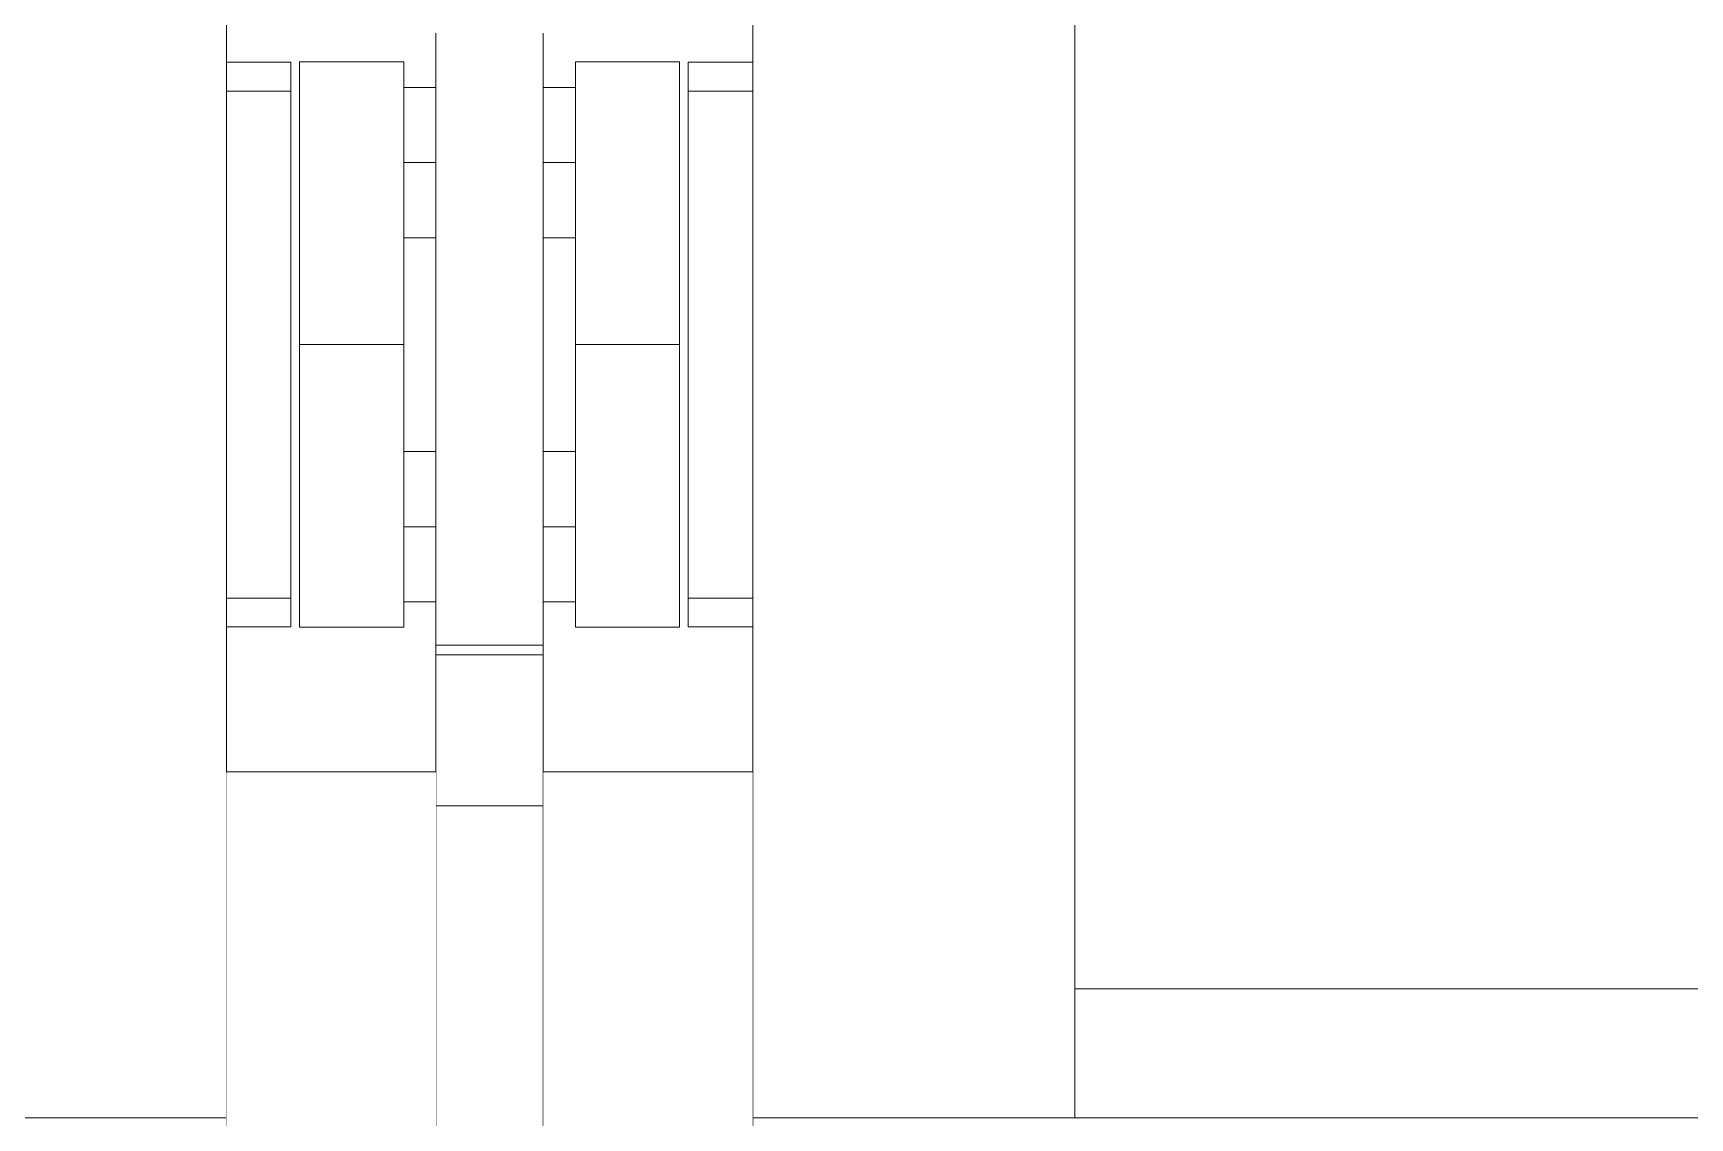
# Model space of a CAD drawing. Header units: millimetres. Extents: x -46169 to 237885, y -84465 to 18123.
# Drawn here: x 173584.6 to 173738.9, y -80647.3 to -80546.3 of the extents above; entities that cross this region are included whole.
import ezdxf

# ---------------------------------------------------------------- set-up
doc = ezdxf.new("R2010")
doc.units = ezdxf.units.MM
doc.header["$MEASUREMENT"] = 0
doc.linetypes.add('Wipeout_Contour', pattern=[1000, 0, -1000])
doc.layers.add('New_A-20-M_Floor_Slab', color=7, linetype='Continuous')
doc.layers.add('New_A-35-M_FFE_Fixed', color=7, linetype='Continuous')
doc.layers.add('New_A-20-M_Floor_Slab_Pen_No__89', color=8, linetype='Continuous', lineweight=20)
doc.layers.add('New_A-35-M_FFE_Fixed_Pen_No__1', color=7, linetype='Continuous', lineweight=13)

# ---------------------------------------------------------------- blocks, each defined once
blk = doc.blocks.new('Section Elem_134_3', base_point=(129666.67, -84332.61))
at = {"color": 254, "linetype": 'Wipeout_Contour', "lineweight": 0, "ltscale": 3062385.831355364}
blk.add_wipeout([(173602.61, -80601.62), (173602.61, -80615.11), (173622.11, -80615.11), (173622.11, -80599.29), (173619.11, -80599.29), (173619.11, -80601.65), (173609.42, -80601.65), (173609.42, -80549.01), (173619.11, -80549.01), (173619.11, -80551.38), (173622.11, -80551.38), (173622.11, -80520.4), (173602.61, -80520.4), (173602.61, -80549.04), (173608.61, -80549.04), (173608.61, -80601.62)], dxfattribs=at).dxf.layer = 'New_A-20-M_Floor_Slab'
at = {"color": 254, "linetype": 'Wipeout_Contour', "lineweight": 0, "ltscale": 765673.708284}
blk.add_wipeout([(173632.11, -80565.38), (173632.11, -80585.29), (173635.11, -80585.29), (173635.11, -80565.38)], dxfattribs=at).dxf.layer = 'New_A-20-M_Floor_Slab'
at = {"color": 254, "linetype": 'Wipeout_Contour', "lineweight": 0, "ltscale": 3062790.523097235}
blk.add_wipeout([(173632.11, -80520.4), (173632.11, -80551.38), (173635.11, -80551.38), (173635.11, -80549.01), (173644.8, -80549.01), (173644.8, -80601.65), (173635.11, -80601.65), (173635.11, -80599.29), (173632.11, -80599.29), (173632.11, -80615.11), (173651.61, -80615.11), (173651.61, -80601.62), (173645.61, -80601.62), (173645.61, -80549.04), (173651.61, -80549.04), (173651.61, -80520.4)], dxfattribs=at).dxf.layer = 'New_A-20-M_Floor_Slab'
at = {"color": 254, "linetype": 'Wipeout_Contour', "lineweight": 0, "ltscale": 765626.540207}
blk.add_wipeout([(173619.11, -80565.38), (173619.11, -80585.29), (173622.11, -80585.29), (173622.11, -80565.38)], dxfattribs=at).dxf.layer = 'New_A-20-M_Floor_Slab'
blk = doc.blocks.new('Section Elem_138_3', base_point=(129666.67, -84332.61))
at = {"color": 254, "linetype": 'Wipeout_Contour', "lineweight": 0, "ltscale": 765602.862018}
blk.add_wipeout([(173622.11, -80546.33), (173622.11, -80548.19), (173632.11, -80548.19), (173632.11, -80546.33)], dxfattribs=at).dxf.layer = 'New_A-35-M_FFE_Fixed'
at = {"color": 254, "linetype": 'Wipeout_Contour', "lineweight": 0, "ltscale": 765528.285992}
blk.add_wipeout([(173602.61, -80549.04), (173602.61, -80549.56), (173608.61, -80549.56), (173608.61, -80549.04)], dxfattribs=at).dxf.layer = 'New_A-35-M_FFE_Fixed'
at = {"color": 254, "linetype": 'Wipeout_Contour', "lineweight": 0, "ltscale": 956986.556012}
blk.add_wipeout([(173619.11, -80551.91), (173619.11, -80553.43), (173622.11, -80553.43), (173622.11, -80552.92), (173622.11, -80551.91)], dxfattribs=at).dxf.layer = 'New_A-35-M_FFE_Fixed'
at = {"color": 254, "linetype": 'Wipeout_Contour', "lineweight": 0, "ltscale": 765595.736059}
blk.add_wipeout([(173619.11, -80555.7), (173619.11, -80558.38), (173622.11, -80558.38), (173622.11, -80555.7)], dxfattribs=at).dxf.layer = 'New_A-35-M_FFE_Fixed'
at = {"color": 254, "linetype": 'Wipeout_Contour', "lineweight": 0, "ltscale": 765607.601814}
blk.add_wipeout([(173619.11, -80564.84), (173622.11, -80564.84), (173622.11, -80563.33), (173619.11, -80563.33)], dxfattribs=at).dxf.layer = 'New_A-35-M_FFE_Fixed'
at = {"color": 254, "linetype": 'Wipeout_Contour', "lineweight": 0, "ltscale": 765648.669206}
blk.add_wipeout([(173619.11, -80587.34), (173619.11, -80589.61), (173622.11, -80589.61), (173622.11, -80587.34)], dxfattribs=at).dxf.layer = 'New_A-35-M_FFE_Fixed'
at = {"color": 254, "linetype": 'Wipeout_Contour', "lineweight": 0, "ltscale": 765661.516784}
blk.add_wipeout([(173619.11, -80594.97), (173619.11, -80597.24), (173622.11, -80597.24), (173622.11, -80594.97)], dxfattribs=at).dxf.layer = 'New_A-35-M_FFE_Fixed'
at = {"color": 254, "linetype": 'Wipeout_Contour', "lineweight": 0, "ltscale": 765615.956331}
blk.add_wipeout([(173602.61, -80601.11), (173602.61, -80601.62), (173608.61, -80601.62), (173608.61, -80601.11)], dxfattribs=at).dxf.layer = 'New_A-35-M_FFE_Fixed'
at = {"color": 254, "linetype": 'Wipeout_Contour', "lineweight": 0, "ltscale": 765698.028143}
blk.add_wipeout([(173622.11, -80603.32), (173622.11, -80604.23), (173632.11, -80604.23), (173632.11, -80603.32)], dxfattribs=at).dxf.layer = 'New_A-35-M_FFE_Fixed'
at = {"color": 254, "linetype": 'Wipeout_Contour', "lineweight": 0, "ltscale": 765703.49668}
blk.add_wipeout([(173632.11, -80606.1), (173622.11, -80606.1), (173622.11, -80607.94), (173632.11, -80607.94)], dxfattribs=at).dxf.layer = 'New_A-35-M_FFE_Fixed'
at = {"color": 254, "linetype": 'Wipeout_Contour', "lineweight": 0, "ltscale": 765709.578758}
blk.add_wipeout([(173632.11, -80611.52), (173632.11, -80609.75), (173622.11, -80609.75), (173622.11, -80611.52)], dxfattribs=at).dxf.layer = 'New_A-35-M_FFE_Fixed'
at = {"color": 254, "linetype": 'Wipeout_Contour', "lineweight": 0, "ltscale": 765721.067288}
blk.add_wipeout([(173622.11, -80618.27), (173632.11, -80618.27), (173632.11, -80616.64), (173622.11, -80616.64)], dxfattribs=at).dxf.layer = 'New_A-35-M_FFE_Fixed'
at = {"color": 254, "linetype": 'Wipeout_Contour', "lineweight": 0, "ltscale": 765764.747728}
blk.add_wipeout([(173632.11, -80646.23), (173632.11, -80640.54), (173622.11, -80640.54), (173622.11, -80646.23)], dxfattribs=at).dxf.layer = 'New_A-35-M_FFE_Fixed'
at = {"color": 254, "linetype": 'Wipeout_Contour', "lineweight": 0, "ltscale": 765586.654952}
blk.add_wipeout([(173619.11, -80551.91), (173622.11, -80551.91), (173622.11, -80551.38), (173619.11, -80551.38)], dxfattribs=at).dxf.layer = 'New_A-35-M_FFE_Fixed'
at = {"color": 254, "linetype": 'Wipeout_Contour', "lineweight": 0, "ltscale": 765591.569553}
blk.add_wipeout([(173619.11, -80555.7), (173622.11, -80555.7), (173622.11, -80553.43), (173619.11, -80553.43)], dxfattribs=at).dxf.layer = 'New_A-35-M_FFE_Fixed'
at = {"color": 254, "linetype": 'Wipeout_Contour', "lineweight": 0, "ltscale": 765604.41268}
blk.add_wipeout([(173619.11, -80561.05), (173619.11, -80563.33), (173622.11, -80563.33), (173622.11, -80561.05)], dxfattribs=at).dxf.layer = 'New_A-35-M_FFE_Fixed'
at = {"color": 254, "linetype": 'Wipeout_Contour', "lineweight": 0, "ltscale": 765609.327784}
blk.add_wipeout([(173619.11, -80564.84), (173619.11, -80565.38), (173622.11, -80565.38), (173622.11, -80564.84)], dxfattribs=at).dxf.layer = 'New_A-35-M_FFE_Fixed'
at = {"color": 254, "linetype": 'Wipeout_Contour', "lineweight": 0, "ltscale": 765645.479262}
blk.add_wipeout([(173619.11, -80587.34), (173622.11, -80587.34), (173622.11, -80585.82), (173619.11, -80585.82)], dxfattribs=at).dxf.layer = 'New_A-35-M_FFE_Fixed'
at = {"color": 254, "linetype": 'Wipeout_Contour', "lineweight": 0, "ltscale": 765657.348625}
blk.add_wipeout([(173619.11, -80592.29), (173619.11, -80594.97), (173622.11, -80594.97), (173622.11, -80592.29)], dxfattribs=at).dxf.layer = 'New_A-35-M_FFE_Fixed'
at = {"color": 254, "linetype": 'Wipeout_Contour', "lineweight": 0, "ltscale": 957081.559138}
blk.add_wipeout([(173619.11, -80597.24), (173619.11, -80598.75), (173622.11, -80598.75), (173622.11, -80597.66), (173622.11, -80597.24)], dxfattribs=at).dxf.layer = 'New_A-35-M_FFE_Fixed'
at = {"color": 254, "linetype": 'Wipeout_Contour', "lineweight": 0, "ltscale": 765613.704209}
blk.add_wipeout([(173608.61, -80598.94), (173602.61, -80598.94), (173602.61, -80601.11), (173608.61, -80601.11)], dxfattribs=at).dxf.layer = 'New_A-35-M_FFE_Fixed'
at = {"color": 254, "linetype": 'Wipeout_Contour', "lineweight": 0, "ltscale": 765700.371315}
blk.add_wipeout([(173622.11, -80604.23), (173622.11, -80606.1), (173632.11, -80606.1), (173632.11, -80604.23)], dxfattribs=at).dxf.layer = 'New_A-35-M_FFE_Fixed'
at = {"color": 254, "linetype": 'Wipeout_Contour', "lineweight": 0, "ltscale": 765706.56584}
blk.add_wipeout([(173622.11, -80609.75), (173632.11, -80609.75), (173632.11, -80607.94), (173622.11, -80607.94)], dxfattribs=at).dxf.layer = 'New_A-35-M_FFE_Fixed'
at = {"color": 254, "linetype": 'Wipeout_Contour', "lineweight": 0, "ltscale": 765718.279698}
blk.add_wipeout([(173632.11, -80616.64), (173632.11, -80614.96), (173622.11, -80614.96), (173622.11, -80616.64)], dxfattribs=at).dxf.layer = 'New_A-35-M_FFE_Fixed'
at = {"color": 254, "linetype": 'Wipeout_Contour', "lineweight": 0, "ltscale": 765723.73707}
blk.add_wipeout([(173632.11, -80619.81), (173632.11, -80618.27), (173622.11, -80618.27), (173622.11, -80619.81)], dxfattribs=at).dxf.layer = 'New_A-35-M_FFE_Fixed'
at = {"color": 254, "linetype": 'Wipeout_Contour', "lineweight": 0, "ltscale": 765755.39137}
blk.add_wipeout([(173632.11, -80640.54), (173632.11, -80635.12), (173622.11, -80635.12), (173622.11, -80640.54)], dxfattribs=at).dxf.layer = 'New_A-35-M_FFE_Fixed'
at = {"color": 254, "linetype": 'Wipeout_Contour', "lineweight": 0, "ltscale": 765774.37961}
blk.add_wipeout([(173632.11, -80651.97), (173632.11, -80646.23), (173622.11, -80646.23), (173622.11, -80651.97)], dxfattribs=at).dxf.layer = 'New_A-35-M_FFE_Fixed'
at = {"layer": 'New_A-35-M_FFE_Fixed_Pen_No__1', "linetype": 'Continuous'}
blk.add_line((173608.61, -80601.62), (173608.61, -80601.11), dxfattribs=at)
at = {"color": 254, "linetype": 'Wipeout_Contour', "lineweight": 0, "ltscale": 765572.120221}
blk.add_wipeout([(173608.61, -80598.94), (173608.61, -80551.72), (173602.61, -80551.72), (173602.61, -80598.94)], dxfattribs=at).dxf.layer = 'New_A-35-M_FFE_Fixed'
at = {"color": 254, "linetype": 'Wipeout_Contour', "lineweight": 0, "ltscale": 765600.245966}
blk.add_wipeout([(173619.11, -80558.38), (173619.11, -80561.05), (173622.11, -80561.05), (173622.11, -80558.38)], dxfattribs=at).dxf.layer = 'New_A-35-M_FFE_Fixed'
at = {"color": 254, "linetype": 'Wipeout_Contour', "lineweight": 0, "ltscale": 765643.752901}
blk.add_wipeout([(173619.11, -80585.29), (173619.11, -80585.82), (173622.11, -80585.82), (173622.11, -80585.29)], dxfattribs=at).dxf.layer = 'New_A-35-M_FFE_Fixed'
at = {"color": 254, "linetype": 'Wipeout_Contour', "lineweight": 0, "ltscale": 957067.210823}
blk.add_wipeout([(173619.11, -80589.61), (173619.11, -80592.29), (173622.11, -80592.29), (173622.11, -80591.39), (173622.11, -80589.61)], dxfattribs=at).dxf.layer = 'New_A-35-M_FFE_Fixed'
at = {"color": 254, "linetype": 'Wipeout_Contour', "lineweight": 0, "ltscale": 765666.433591}
blk.add_wipeout([(173622.11, -80598.75), (173619.11, -80598.75), (173619.11, -80599.29), (173622.11, -80599.29)], dxfattribs=at).dxf.layer = 'New_A-35-M_FFE_Fixed'
at = {"color": 254, "linetype": 'Wipeout_Contour', "lineweight": 0, "ltscale": 765715.435723}
blk.add_wipeout([(173622.11, -80614.96), (173632.11, -80614.96), (173632.11, -80613.26), (173622.11, -80613.26)], dxfattribs=at).dxf.layer = 'New_A-35-M_FFE_Fixed'
at = {"color": 254, "linetype": 'Wipeout_Contour', "lineweight": 0, "ltscale": 765746.654268}
blk.add_wipeout([(173632.11, -80635.12), (173632.11, -80630.17), (173622.11, -80630.17), (173622.11, -80635.12)], dxfattribs=at).dxf.layer = 'New_A-35-M_FFE_Fixed'
at = {"layer": 'New_A-35-M_FFE_Fixed_Pen_No__1', "linetype": 'Continuous'}
blk.add_line((173608.61, -80601.11), (173608.61, -80598.94), dxfattribs=at)
at = {"color": 254, "linetype": 'Wipeout_Contour', "lineweight": 0, "ltscale": 765530.536971}
blk.add_wipeout([(173602.61, -80551.72), (173608.61, -80551.72), (173608.61, -80549.56), (173602.61, -80549.56)], dxfattribs=at).dxf.layer = 'New_A-35-M_FFE_Fixed'
at = {"color": 254, "linetype": 'Wipeout_Contour', "lineweight": 0, "ltscale": 765620.227506}
blk.add_wipeout([(173632.11, -80561.63), (173632.11, -80553.51), (173622.11, -80553.51), (173622.11, -80561.63)], dxfattribs=at).dxf.layer = 'New_A-35-M_FFE_Fixed'
at = {"color": 254, "linetype": 'Wipeout_Contour', "lineweight": 0, "ltscale": 765627.67539}
blk.add_wipeout([(173619.11, -80593.94), (173619.11, -80585.4), (173609.42, -80585.4), (173609.42, -80593.94)], dxfattribs=at).dxf.layer = 'New_A-35-M_FFE_Fixed'
at = {"color": 254, "linetype": 'Wipeout_Contour', "lineweight": 0, "ltscale": 765683.46056}
blk.add_wipeout([(173632.11, -80591.39), (173622.11, -80591.39), (173622.11, -80598.86), (173632.11, -80598.86)], dxfattribs=at).dxf.layer = 'New_A-35-M_FFE_Fixed'
at = {"color": 254, "linetype": 'Wipeout_Contour', "lineweight": 0, "ltscale": 765712.535398}
blk.add_wipeout([(173632.11, -80611.52), (173622.11, -80611.52), (173622.11, -80613.26), (173632.11, -80613.26)], dxfattribs=at).dxf.layer = 'New_A-35-M_FFE_Fixed'
at = {"color": 254, "linetype": 'Wipeout_Contour', "lineweight": 0, "ltscale": 765738.857356}
blk.add_wipeout([(173632.11, -80625.86), (173622.11, -80625.86), (173622.11, -80630.17), (173632.11, -80630.17)], dxfattribs=at).dxf.layer = 'New_A-35-M_FFE_Fixed'
at = {"layer": 'New_A-35-M_FFE_Fixed_Pen_No__1', "linetype": 'Continuous'}
for p, q in [((173608.61, -80549.56), (173608.61, -80549.04)), ((173608.61, -80551.72), (173608.61, -80549.56)), ((173608.61, -80598.94), (173608.61, -80551.72)), ((173619.11, -80592.29), (173622.11, -80592.29))]:
    blk.add_line(p, q, dxfattribs=at)
at = {"color": 254, "linetype": 'Wipeout_Contour', "lineweight": 0, "ltscale": 765506.852677}
blk.add_wipeout([(173602.61, -80503.33), (173572.61, -80503.33), (173572.61, -80647.33), (173602.61, -80647.33)], dxfattribs=at).dxf.layer = 'New_A-35-M_FFE_Fixed'
at = {"color": 254, "linetype": 'Wipeout_Contour', "lineweight": 0, "ltscale": 765608.908181}
blk.add_wipeout([(173622.11, -80548.19), (173622.11, -80553.51), (173632.11, -80553.51), (173632.11, -80548.19)], dxfattribs=at).dxf.layer = 'New_A-35-M_FFE_Fixed'
at = {"color": 254, "linetype": 'Wipeout_Contour', "lineweight": 0, "ltscale": 765612.004466}
blk.add_wipeout([(173619.11, -80575.33), (173609.42, -80575.33), (173609.42, -80585.4), (173619.11, -80585.4)], dxfattribs=at).dxf.layer = 'New_A-35-M_FFE_Fixed'
at = {"color": 254, "linetype": 'Wipeout_Contour', "lineweight": 0, "ltscale": 765669.150036}
blk.add_wipeout([(173622.11, -80591.39), (173632.11, -80591.39), (173632.11, -80581.87), (173622.11, -80581.87)], dxfattribs=at).dxf.layer = 'New_A-35-M_FFE_Fixed'
at = {"color": 254, "linetype": 'Wipeout_Contour', "lineweight": 0, "ltscale": 765639.67036}
blk.add_wipeout([(173609.42, -80593.94), (173609.42, -80599.65), (173619.11, -80599.65), (173619.11, -80593.94)], dxfattribs=at).dxf.layer = 'New_A-35-M_FFE_Fixed'
at = {"color": 254, "linetype": 'Wipeout_Contour', "lineweight": 0, "ltscale": 765693.50633}
blk.add_wipeout([(173632.11, -80603.32), (173632.11, -80598.86), (173622.11, -80598.86), (173622.11, -80603.32)], dxfattribs=at).dxf.layer = 'New_A-35-M_FFE_Fixed'
at = {"color": 254, "linetype": 'Wipeout_Contour', "lineweight": 0, "ltscale": 765732.286988}
blk.add_wipeout([(173622.11, -80625.86), (173632.11, -80625.86), (173632.11, -80622.37), (173622.11, -80622.37)], dxfattribs=at).dxf.layer = 'New_A-35-M_FFE_Fixed'
at = {"layer": 'New_A-35-M_FFE_Fixed_Pen_No__1', "linetype": 'Continuous'}
for p, q in [((173602.61, -80647.33), (173602.61, -80503.33)), ((173602.61, -80549.04), (173608.61, -80549.04)), ((173602.61, -80551.72), (173608.61, -80551.72)), ((173609.42, -80593.94), (173609.42, -80585.4)), ((173619.11, -80585.29), (173622.11, -80585.29)), ((173619.11, -80593.94), (173619.11, -80585.4)), ((173602.61, -80598.94), (173608.61, -80598.94)), ((173602.61, -80601.62), (173608.61, -80601.62)), ((173572.61, -80647.33), (173602.61, -80647.33)), ((173602.61, -80695.83), (173602.61, -80647.33))]:
    blk.add_line(p, q, dxfattribs=at)
at = {"color": 254, "linetype": 'Wipeout_Contour', "lineweight": 0, "ltscale": 765595.043989}
blk.add_wipeout([(173619.11, -80575.33), (173619.11, -80565.26), (173609.42, -80565.26), (173609.42, -80575.33)], dxfattribs=at).dxf.layer = 'New_A-35-M_FFE_Fixed'
at = {"color": 254, "linetype": 'Wipeout_Contour', "lineweight": 0, "ltscale": 765652.406514}
blk.add_wipeout([(173632.11, -80581.87), (173632.11, -80571.51), (173622.11, -80571.51), (173622.11, -80581.87)], dxfattribs=at).dxf.layer = 'New_A-35-M_FFE_Fixed'
at = {"color": 254, "linetype": 'Wipeout_Contour', "lineweight": 0, "ltscale": 765646.162336}
blk.add_wipeout([(173609.42, -80599.65), (173609.42, -80601.65), (173619.11, -80601.65), (173619.11, -80599.65)], dxfattribs=at).dxf.layer = 'New_A-35-M_FFE_Fixed'
at = {"color": 254, "linetype": 'Wipeout_Contour', "lineweight": 0, "ltscale": 765727.18444}
blk.add_wipeout([(173632.11, -80622.37), (173632.11, -80619.81), (173622.11, -80619.81), (173622.11, -80622.37)], dxfattribs=at).dxf.layer = 'New_A-35-M_FFE_Fixed'
at = {"layer": 'New_A-35-M_FFE_Fixed_Pen_No__1', "linetype": 'Continuous'}
for p, q in [((173609.42, -80575.33), (173619.11, -80575.33)), ((173609.42, -80585.4), (173609.42, -80575.33)), ((173619.11, -80585.4), (173619.11, -80575.33)), ((173609.42, -80599.65), (173609.42, -80593.94)), ((173619.11, -80599.65), (173619.11, -80593.94)), ((173609.42, -80601.65), (173609.42, -80599.65)), ((173619.11, -80599.29), (173622.11, -80599.29)), ((173619.11, -80601.65), (173619.11, -80599.65)), ((173609.42, -80601.65), (173619.11, -80601.65))]:
    blk.add_line(p, q, dxfattribs=at)
at = {"color": 254, "linetype": 'Wipeout_Contour', "lineweight": 0, "ltscale": 765579.376038}
blk.add_wipeout([(173619.11, -80565.26), (173619.11, -80556.72), (173609.42, -80556.72), (173609.42, -80565.26)], dxfattribs=at).dxf.layer = 'New_A-35-M_FFE_Fixed'
at = {"color": 254, "linetype": 'Wipeout_Contour', "lineweight": 0, "ltscale": 765635.372617}
blk.add_wipeout([(173622.11, -80571.51), (173632.11, -80571.51), (173632.11, -80561.63), (173622.11, -80561.63)], dxfattribs=at).dxf.layer = 'New_A-35-M_FFE_Fixed'
at = {"layer": 'New_A-35-M_FFE_Fixed_Pen_No__1', "linetype": 'Continuous'}
for p, q in [((173619.11, -80558.38), (173622.11, -80558.38)), ((173609.42, -80575.33), (173609.42, -80565.26)), ((173619.11, -80575.33), (173619.11, -80565.26)), ((173619.11, -80565.38), (173622.11, -80565.38))]:
    blk.add_line(p, q, dxfattribs=at)
at = {"color": 254, "linetype": 'Wipeout_Contour', "lineweight": 0, "ltscale": 765567.385271}
blk.add_wipeout([(173609.42, -80551.02), (173609.42, -80556.72), (173619.11, -80556.72), (173619.11, -80551.02)], dxfattribs=at).dxf.layer = 'New_A-35-M_FFE_Fixed'
at = {"layer": 'New_A-35-M_FFE_Fixed_Pen_No__1', "linetype": 'Continuous'}
for p, q in [((173609.42, -80565.26), (173609.42, -80556.72)), ((173619.11, -80565.26), (173619.11, -80556.72))]:
    blk.add_line(p, q, dxfattribs=at)
at = {"color": 254, "linetype": 'Wipeout_Contour', "lineweight": 0, "ltscale": 765560.896261}
blk.add_wipeout([(173609.42, -80551.02), (173619.11, -80551.02), (173619.11, -80549.01), (173609.42, -80549.01)], dxfattribs=at).dxf.layer = 'New_A-35-M_FFE_Fixed'
at = {"layer": 'New_A-35-M_FFE_Fixed_Pen_No__1', "linetype": 'Continuous'}
for p, q in [((173609.42, -80551.02), (173609.42, -80549.01)), ((173609.42, -80549.01), (173619.11, -80549.01)), ((173619.11, -80551.02), (173619.11, -80549.01)), ((173609.42, -80556.72), (173609.42, -80551.02)), ((173619.11, -80556.72), (173619.11, -80551.02)), ((173619.11, -80551.38), (173622.11, -80551.38))]:
    blk.add_line(p, q, dxfattribs=at)
blk = doc.blocks.new('Section Elem_145_3', base_point=(129666.67, -84332.61))
at = {"layer": 'New_A-35-M_FFE_Fixed_Pen_No__1', "linetype": 'Continuous'}
for p, q in [((173622.11, -80548.19), (173622.11, -80546.33)), ((173632.11, -80548.19), (173632.11, -80546.33)), ((173622.11, -80553.51), (173622.11, -80548.19)), ((173622.11, -80561.63), (173622.11, -80553.51)), ((173622.11, -80571.51), (173622.11, -80561.63)), ((173622.11, -80581.87), (173622.11, -80571.51)), ((173632.11, -80581.87), (173632.11, -80571.51)), ((173622.11, -80591.39), (173622.11, -80581.87)), ((173622.11, -80598.86), (173622.11, -80591.39)), ((173622.11, -80603.32), (173622.11, -80598.86)), ((173632.11, -80603.32), (173622.11, -80603.32)), ((173622.11, -80604.23), (173622.11, -80603.32)), ((173632.11, -80604.23), (173632.11, -80603.32)), ((173632.11, -80604.23), (173622.11, -80604.23)), ((173622.11, -80606.1), (173622.11, -80604.23)), ((173632.11, -80606.1), (173632.11, -80604.23)), ((173622.11, -80607.94), (173622.11, -80606.1)), ((173632.11, -80607.94), (173632.11, -80606.1)), ((173622.11, -80609.75), (173622.11, -80607.94)), ((173632.11, -80609.75), (173632.11, -80607.94)), ((173622.11, -80611.52), (173622.11, -80609.75)), ((173632.11, -80611.52), (173632.11, -80609.75)), ((173622.11, -80613.26), (173622.11, -80611.52)), ((173632.11, -80613.26), (173632.11, -80611.52)), ((173622.11, -80614.96), (173622.11, -80613.26)), ((173632.11, -80614.96), (173632.11, -80613.26)), ((173622.11, -80616.64), (173622.11, -80614.96)), ((173632.11, -80616.64), (173632.11, -80614.96)), ((173622.11, -80618.27), (173622.11, -80616.64)), ((173632.11, -80618.27), (173632.11, -80616.64)), ((173632.11, -80618.27), (173622.11, -80618.27)), ((173622.11, -80619.81), (173622.11, -80618.27)), ((173632.11, -80619.81), (173632.11, -80618.27)), ((173622.11, -80622.37), (173622.11, -80619.81)), ((173632.11, -80622.37), (173632.11, -80619.81)), ((173622.11, -80625.86), (173622.11, -80622.37)), ((173632.11, -80625.86), (173632.11, -80622.37)), ((173622.11, -80630.17), (173622.11, -80625.86)), ((173632.11, -80630.17), (173632.11, -80625.86)), ((173622.11, -80635.12), (173622.11, -80630.17)), ((173632.11, -80635.12), (173632.11, -80630.17)), ((173622.11, -80640.54), (173622.11, -80635.12)), ((173632.11, -80640.54), (173632.11, -80635.12)), ((173622.11, -80646.23), (173622.11, -80640.54)), ((173632.11, -80646.23), (173632.11, -80640.54)), ((173622.11, -80651.97), (173622.11, -80646.23)), ((173632.11, -80651.97), (173632.11, -80646.23))]:
    blk.add_line(p, q, dxfattribs=at)
at = {"color": 254, "linetype": 'Wipeout_Contour', "lineweight": 0, "ltscale": 765654.101683}
blk.add_wipeout([(173635.11, -80549.01), (173635.11, -80551.02), (173644.8, -80551.02), (173644.8, -80549.01)], dxfattribs=at).dxf.layer = 'New_A-35-M_FFE_Fixed'
at = {"color": 254, "linetype": 'Wipeout_Contour', "lineweight": 0, "ltscale": 765686.563591}
blk.add_wipeout([(173645.61, -80551.72), (173651.61, -80551.72), (173651.61, -80549.56), (173645.61, -80549.56)], dxfattribs=at).dxf.layer = 'New_A-35-M_FFE_Fixed'
at = {"color": 254, "linetype": 'Wipeout_Contour', "lineweight": 0, "ltscale": 765688.245254}
blk.add_wipeout([(173635.11, -80565.26), (173635.11, -80575.33), (173644.8, -80575.33), (173644.8, -80565.26)], dxfattribs=at).dxf.layer = 'New_A-35-M_FFE_Fixed'
at = {"color": 254, "linetype": 'Wipeout_Contour', "lineweight": 0, "ltscale": 765739.357379}
blk.add_wipeout([(173644.8, -80599.65), (173635.11, -80599.65), (173635.11, -80601.65), (173644.8, -80601.65)], dxfattribs=at).dxf.layer = 'New_A-35-M_FFE_Fixed'
at = {"color": 254, "linetype": 'Wipeout_Contour', "lineweight": 0, "ltscale": 765771.965547}
blk.add_wipeout([(173651.61, -80601.11), (173645.61, -80601.11), (173645.61, -80601.62), (173651.61, -80601.62)], dxfattribs=at).dxf.layer = 'New_A-35-M_FFE_Fixed'
at = {"color": 254, "linetype": 'Wipeout_Contour', "lineweight": 0, "ltscale": 1150194.323511379}
blk.add_wipeout([(173651.61, -80647.33), (173651.61, -80695.83), (174152.61, -80695.83), (174152.61, -80647.33), (174122.61, -80647.33), (173681.61, -80647.33)], dxfattribs=at).dxf.layer = 'New_A-35-M_FFE_Fixed'
at = {"layer": 'New_A-35-M_FFE_Fixed_Pen_No__1', "linetype": 'Continuous'}
for p, q in [((173644.8, -80549.01), (173635.11, -80549.01)), ((173644.8, -80601.65), (173635.11, -80601.65))]:
    blk.add_line(p, q, dxfattribs=at)
at = {"color": 254, "linetype": 'Wipeout_Contour', "lineweight": 0, "ltscale": 765684.313071}
blk.add_wipeout([(173645.61, -80549.56), (173651.61, -80549.56), (173651.61, -80549.04), (173645.61, -80549.04)], dxfattribs=at).dxf.layer = 'New_A-35-M_FFE_Fixed'
at = {"color": 254, "linetype": 'Wipeout_Contour', "lineweight": 0, "ltscale": 765660.589903}
blk.add_wipeout([(173635.11, -80551.02), (173635.11, -80556.72), (173644.8, -80556.72), (173644.8, -80551.02)], dxfattribs=at).dxf.layer = 'New_A-35-M_FFE_Fixed'
at = {"color": 254, "linetype": 'Wipeout_Contour', "lineweight": 0, "ltscale": 765732.866193}
blk.add_wipeout([(173644.8, -80593.94), (173635.11, -80593.94), (173635.11, -80599.65), (173644.8, -80599.65)], dxfattribs=at).dxf.layer = 'New_A-35-M_FFE_Fixed'
at = {"color": 254, "linetype": 'Wipeout_Contour', "lineweight": 0, "ltscale": 765769.713884}
blk.add_wipeout([(173651.61, -80598.94), (173645.61, -80598.94), (173645.61, -80601.11), (173651.61, -80601.11)], dxfattribs=at).dxf.layer = 'New_A-35-M_FFE_Fixed'
at = {"color": 254, "linetype": 'Wipeout_Contour', "lineweight": 0, "ltscale": 766759.169752}
blk.add_wipeout([(173681.61, -80647.33), (174122.61, -80647.33), (174122.61, -80635.33), (173681.61, -80635.33)], dxfattribs=at).dxf.layer = 'New_A-35-M_FFE_Fixed'
at = {"layer": 'New_A-35-M_FFE_Fixed_Pen_No__1', "linetype": 'Continuous'}
for p, q in [((173644.8, -80551.02), (173644.8, -80549.01)), ((173645.61, -80549.56), (173645.61, -80549.04)), ((173644.8, -80601.65), (173644.8, -80599.65)), ((173645.61, -80601.62), (173645.61, -80601.11))]:
    blk.add_line(p, q, dxfattribs=at)
at = {"color": 254, "linetype": 'Wipeout_Contour', "lineweight": 0, "ltscale": 766638.093747}
blk.add_wipeout([(173681.61, -80635.33), (174122.61, -80635.33), (174122.61, -80503.33), (173681.61, -80503.33)], dxfattribs=at).dxf.layer = 'New_A-35-M_FFE_Fixed'
at = {"color": 254, "linetype": 'Wipeout_Contour', "lineweight": 0, "ltscale": 765633.82574}
blk.add_wipeout([(173632.11, -80551.91), (173635.11, -80551.91), (173635.11, -80551.38), (173632.11, -80551.38)], dxfattribs=at).dxf.layer = 'New_A-35-M_FFE_Fixed'
at = {"color": 254, "linetype": 'Wipeout_Contour', "lineweight": 0, "ltscale": 765728.138368}
blk.add_wipeout([(173645.61, -80551.72), (173645.61, -80598.94), (173651.61, -80598.94), (173651.61, -80551.72)], dxfattribs=at).dxf.layer = 'New_A-35-M_FFE_Fixed'
at = {"color": 254, "linetype": 'Wipeout_Contour', "lineweight": 0, "ltscale": 765672.579211}
blk.add_wipeout([(173635.11, -80556.72), (173635.11, -80565.26), (173644.8, -80565.26), (173644.8, -80556.72)], dxfattribs=at).dxf.layer = 'New_A-35-M_FFE_Fixed'
at = {"color": 254, "linetype": 'Wipeout_Contour', "lineweight": 0, "ltscale": 765720.872684}
blk.add_wipeout([(173635.11, -80585.4), (173635.11, -80593.94), (173644.8, -80593.94), (173644.8, -80585.4)], dxfattribs=at).dxf.layer = 'New_A-35-M_FFE_Fixed'
at = {"color": 254, "linetype": 'Wipeout_Contour', "lineweight": 0, "ltscale": 765713.599464}
blk.add_wipeout([(173632.11, -80598.75), (173632.11, -80599.29), (173635.11, -80599.29), (173635.11, -80598.75)], dxfattribs=at).dxf.layer = 'New_A-35-M_FFE_Fixed'
at = {"layer": 'New_A-35-M_FFE_Fixed_Pen_No__1', "linetype": 'Continuous'}
for p, q in [((173635.11, -80551.02), (173635.11, -80549.01)), ((173645.61, -80551.72), (173645.61, -80549.56)), ((173644.8, -80556.72), (173644.8, -80551.02)), ((173645.61, -80598.94), (173645.61, -80551.72)), ((173644.8, -80565.26), (173644.8, -80556.72)), ((173644.8, -80599.65), (173644.8, -80593.94)), ((173635.11, -80601.65), (173635.11, -80599.65)), ((173645.61, -80601.11), (173645.61, -80598.94))]:
    blk.add_line(p, q, dxfattribs=at)
at = {"color": 254, "linetype": 'Wipeout_Contour', "lineweight": 0, "ltscale": 765793.490808}
blk.add_wipeout([(173651.61, -80503.33), (173651.61, -80647.33), (173681.61, -80647.33), (173681.61, -80503.33)], dxfattribs=at).dxf.layer = 'New_A-35-M_FFE_Fixed'
at = {"color": 254, "linetype": 'Wipeout_Contour', "lineweight": 0, "ltscale": 765635.551397}
blk.add_wipeout([(173632.11, -80553.43), (173635.11, -80553.43), (173635.11, -80551.91), (173632.11, -80551.91)], dxfattribs=at).dxf.layer = 'New_A-35-M_FFE_Fixed'
at = {"color": 254, "linetype": 'Wipeout_Contour', "lineweight": 0, "ltscale": 765647.415917}
blk.add_wipeout([(173632.11, -80561.05), (173635.11, -80561.05), (173635.11, -80558.38), (173632.11, -80558.38)], dxfattribs=at).dxf.layer = 'New_A-35-M_FFE_Fixed'
at = {"color": 254, "linetype": 'Wipeout_Contour', "lineweight": 0, "ltscale": 957071.710183}
blk.add_wipeout([(173632.11, -80565.38), (173635.11, -80565.38), (173635.11, -80565.26), (173635.11, -80564.84), (173632.11, -80564.84)], dxfattribs=at).dxf.layer = 'New_A-35-M_FFE_Fixed'
at = {"color": 254, "linetype": 'Wipeout_Contour', "lineweight": 0, "ltscale": 765705.203667}
blk.add_wipeout([(173635.11, -80575.33), (173635.11, -80585.4), (173644.8, -80585.4), (173644.8, -80575.33)], dxfattribs=at).dxf.layer = 'New_A-35-M_FFE_Fixed'
at = {"color": 254, "linetype": 'Wipeout_Contour', "lineweight": 0, "ltscale": 957131.929143}
blk.add_wipeout([(173635.11, -80592.29), (173632.11, -80592.29), (173632.11, -80594.97), (173635.11, -80594.97), (173635.11, -80594.28)], dxfattribs=at).dxf.layer = 'New_A-35-M_FFE_Fixed'
at = {"color": 254, "linetype": 'Wipeout_Contour', "lineweight": 0, "ltscale": 765711.873002}
blk.add_wipeout([(173632.11, -80598.75), (173635.11, -80598.75), (173635.11, -80597.24), (173632.11, -80597.24)], dxfattribs=at).dxf.layer = 'New_A-35-M_FFE_Fixed'
at = {"layer": 'New_A-35-M_FFE_Fixed_Pen_No__1', "linetype": 'Continuous'}
for p, q in [((173651.61, -80647.33), (173651.61, -80503.33)), ((173681.61, -80647.33), (173681.61, -80503.33)), ((173651.61, -80549.04), (173645.61, -80549.04)), ((173635.11, -80551.38), (173632.11, -80551.38)), ((173651.61, -80551.72), (173645.61, -80551.72)), ((173644.8, -80575.33), (173644.8, -80565.26)), ((173644.8, -80575.33), (173635.11, -80575.33)), ((173644.8, -80585.4), (173644.8, -80575.33)), ((173644.8, -80593.94), (173644.8, -80585.4)), ((173632.11, -80603.32), (173632.11, -80598.86)), ((173635.11, -80599.29), (173632.11, -80599.29)), ((173651.61, -80598.94), (173645.61, -80598.94)), ((173651.61, -80601.62), (173645.61, -80601.62)), ((174122.61, -80635.33), (173681.61, -80635.33)), ((173681.61, -80647.33), (173651.61, -80647.33)), ((173651.61, -80695.83), (173651.61, -80647.33)), ((174122.61, -80647.33), (173681.61, -80647.33))]:
    blk.add_line(p, q, dxfattribs=at)
at = {"color": 254, "linetype": 'Wipeout_Contour', "lineweight": 0, "ltscale": 765638.740038}
blk.add_wipeout([(173635.11, -80553.43), (173632.11, -80553.43), (173632.11, -80555.7), (173635.11, -80555.7)], dxfattribs=at).dxf.layer = 'New_A-35-M_FFE_Fixed'
at = {"color": 254, "linetype": 'Wipeout_Contour', "lineweight": 0, "ltscale": 765654.771312}
blk.add_wipeout([(173632.11, -80564.84), (173635.11, -80564.84), (173635.11, -80563.33), (173632.11, -80563.33)], dxfattribs=at).dxf.layer = 'New_A-35-M_FFE_Fixed'
at = {"color": 254, "linetype": 'Wipeout_Contour', "lineweight": 0, "ltscale": 765690.920172}
blk.add_wipeout([(173632.11, -80585.29), (173632.11, -80585.82), (173635.11, -80585.82), (173635.11, -80585.29)], dxfattribs=at).dxf.layer = 'New_A-35-M_FFE_Fixed'
at = {"color": 254, "linetype": 'Wipeout_Contour', "lineweight": 0, "ltscale": 765708.68296}
blk.add_wipeout([(173635.11, -80594.97), (173632.11, -80594.97), (173632.11, -80597.24), (173635.11, -80597.24)], dxfattribs=at).dxf.layer = 'New_A-35-M_FFE_Fixed'
at = {"layer": 'New_A-35-M_FFE_Fixed_Pen_No__1', "linetype": 'Continuous'}
for p, q in [((173632.11, -80553.51), (173632.11, -80548.19)), ((173635.11, -80565.38), (173632.11, -80565.38)), ((173635.11, -80575.33), (173635.11, -80565.26)), ((173635.11, -80599.65), (173635.11, -80593.94))]:
    blk.add_line(p, q, dxfattribs=at)
at = {"color": 254, "linetype": 'Wipeout_Contour', "lineweight": 0, "ltscale": 957054.161808}
blk.add_wipeout([(173632.11, -80555.7), (173632.11, -80558.38), (173635.11, -80558.38), (173635.11, -80556.38), (173635.11, -80555.7)], dxfattribs=at).dxf.layer = 'New_A-35-M_FFE_Fixed'
at = {"color": 254, "linetype": 'Wipeout_Contour', "lineweight": 0, "ltscale": 765651.582375}
blk.add_wipeout([(173632.11, -80563.33), (173635.11, -80563.33), (173635.11, -80561.05), (173632.11, -80561.05)], dxfattribs=at).dxf.layer = 'New_A-35-M_FFE_Fixed'
at = {"color": 254, "linetype": 'Wipeout_Contour', "lineweight": 0, "ltscale": 765692.646427}
blk.add_wipeout([(173632.11, -80587.34), (173635.11, -80587.34), (173635.11, -80585.82), (173632.11, -80585.82)], dxfattribs=at).dxf.layer = 'New_A-35-M_FFE_Fixed'
at = {"layer": 'New_A-35-M_FFE_Fixed_Pen_No__1', "linetype": 'Continuous'}
for p, q in [((173635.11, -80556.72), (173635.11, -80551.02)), ((173632.11, -80561.63), (173632.11, -80553.51)), ((173635.11, -80565.26), (173635.11, -80556.72)), ((173635.11, -80558.38), (173632.11, -80558.38)), ((173632.11, -80571.51), (173632.11, -80561.63)), ((173635.11, -80585.4), (173635.11, -80575.33)), ((173635.11, -80585.29), (173632.11, -80585.29))]:
    blk.add_line(p, q, dxfattribs=at)
at = {"color": 254, "linetype": 'Wipeout_Contour', "lineweight": 0, "ltscale": 765695.836174}
blk.add_wipeout([(173632.11, -80589.61), (173635.11, -80589.61), (173635.11, -80587.34), (173632.11, -80587.34)], dxfattribs=at).dxf.layer = 'New_A-35-M_FFE_Fixed'
at = {"color": 254, "linetype": 'Wipeout_Contour', "lineweight": 0, "ltscale": 765700.003867}
blk.add_wipeout([(173632.11, -80592.29), (173635.11, -80592.29), (173635.11, -80589.61), (173632.11, -80589.61)], dxfattribs=at).dxf.layer = 'New_A-35-M_FFE_Fixed'
at = {"layer": 'New_A-35-M_FFE_Fixed_Pen_No__1', "linetype": 'Continuous'}
for p, q in [((173632.11, -80591.39), (173632.11, -80581.87)), ((173635.11, -80593.94), (173635.11, -80585.4)), ((173632.11, -80598.86), (173632.11, -80591.39)), ((173635.11, -80592.29), (173632.11, -80592.29))]:
    blk.add_line(p, q, dxfattribs=at)
blk = doc.blocks.new('Section Elem_177_3', base_point=(129666.67, -84332.61))
at = {"color": 254, "linetype": 'Wipeout_Contour', "lineweight": 0, "ltscale": 1529608.437899866}
blk.add_wipeout([(173082.11, -80735.11), (173622.11, -80735.11), (173622.11, -80615.11), (173602.61, -80615.11), (173602.61, -80695.83), (173101.61, -80695.83), (173101.61, -80615.11), (173082.11, -80615.11)], dxfattribs=at).dxf.layer = 'New_A-20-M_Floor_Slab'
at = {"color": 254, "linetype": 'Wipeout_Contour', "lineweight": 0, "ltscale": 1533598.812486912}
blk.add_wipeout([(173632.11, -80735.11), (174172.11, -80735.11), (174172.11, -80615.11), (174152.61, -80615.11), (174152.61, -80695.83), (173651.61, -80695.83), (173651.61, -80615.11), (173632.11, -80615.11)], dxfattribs=at).dxf.layer = 'New_A-20-M_Floor_Slab'
at = {"layer": 'New_A-20-M_Floor_Slab_Pen_No__89', "linetype": 'Continuous'}
for p, q in [((173602.61, -80615.11), (173622.11, -80615.11)), ((173632.11, -80615.11), (173651.61, -80615.11))]:
    blk.add_line(p, q, dxfattribs=at)

msp = doc.modelspace()

# ---------------------------------------------------------------- block references
at = {"layer": 'New_A-20-M_Floor_Slab'}
msp.add_blockref('Section Elem_134_3', (129666.67, -84332.61), dxfattribs=at)

# ---------------------------------------------------------------- next in the draw order: block references
at = {"layer": 'New_A-35-M_FFE_Fixed'}
msp.add_blockref('Section Elem_138_3', (129666.67, -84332.61), dxfattribs=at)

# ---------------------------------------------------------------- next in the draw order: block references
msp.add_blockref('Section Elem_145_3', (129666.67, -84332.61), dxfattribs=at)

# ---------------------------------------------------------------- next in the draw order: block references
at = {"layer": 'New_A-20-M_Floor_Slab'}
msp.add_blockref('Section Elem_177_3', (129666.67, -84332.61), dxfattribs=at)

doc.saveas('drawing.dxf')
